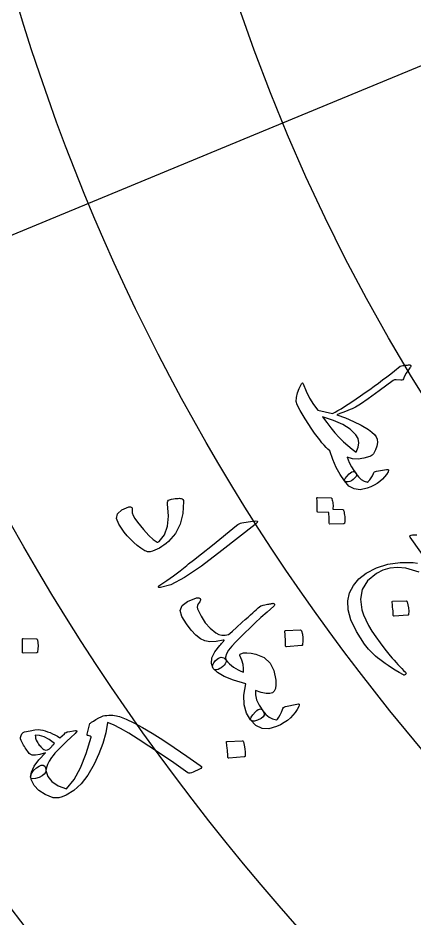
# Model space of a CAD drawing. Header units: millimetres. Extents: x -65 to 65, y -65 to 84.
# Drawn here: x -42.29 to -33.87, y -32.09 to -12.97 of the extents above; entities that cross this region are included whole.
import ezdxf

# ---------------------------------------------------------------- set-up
doc = ezdxf.new("R2010")
doc.units = ezdxf.units.MM
for name, color, linetype in [('ENGRAVE', 7, 'Continuous'), ('ENGRAVE_FINE', 8, 'Continuous'), ('GUIDE', 3, 'Continuous'), ('TEXT', 5, 'Continuous')]:
    doc.layers.add(name, color=color, linetype=linetype)

msp = doc.modelspace()

# ---------------------------------------------------------------- linework, layer by layer
at = {"layer": 'ENGRAVE'}
for radius in [57.525, 48.6086, 39.6922]:
    msp.add_circle((0, 0), radius, dxfattribs=at)
at = {"layer": 'ENGRAVE_FINE'}
for points in [[(-36.6709, -15.1896), (-28.4332, -11.7774)], [(-44.9085, -18.6017), (-36.6709, -15.1896)]]:
    msp.add_lwpolyline(points, dxfattribs=at)
for radius in [53.0668, 44.1504, 35.2341]:
    msp.add_circle((0, 0), radius, dxfattribs=at)
at = {"layer": 'GUIDE'}
msp.add_circle((0, 0), 59.475, dxfattribs=at)
at = {"layer": 'TEXT'}
for points in [[(-35.6809, -22.1507), (-35.7176, -22.1206), (-35.7571, -22.0827), (-35.7995, -22.037), (-35.8448, -21.9833), (-35.8932, -21.922), (-35.945, -21.8532), (-36.0003, -21.7768), (-36.0589, -21.6929), (-36.2039, -21.472), (-36.307, -21.3004), (-36.369, -21.1785), (-36.3902, -21.1067), (-36.3842, -21.0186), (-36.3633, -20.9263), (-36.3274, -20.8299), (-36.2766, -20.7294), (-36.2666, -20.7165), (-36.2577, -20.7121), (-36.25, -20.7163), (-36.2433, -20.7291), (-36.1796, -20.8878), (-36.106, -21.0347), (-36.0226, -21.17), (-35.9297, -21.2934), (-35.6195, -21.3608), (-35.5657, -21.3331), (-35.5059, -21.2997), (-35.4401, -21.2606), (-35.3684, -21.2158), (-35.2909, -21.1657), (-35.2079, -21.1107), (-35.1194, -21.0508), (-35.0254, -20.986), (-34.9282, -20.9181), (-34.8329, -20.8505), (-34.7396, -20.7832), (-34.6482, -20.7161), (-34.5589, -20.6495), (-34.4718, -20.5834), (-34.387, -20.5179), (-34.3045, -20.4528), (-34.1855, -20.3567), (-34.1577, -20.3511), (-34.1309, -20.3462), (-34.105, -20.3421), (-34.08, -20.3387), (-34.0561, -20.336), (-34.0333, -20.3337), (-34.0116, -20.3319), (-33.9911, -20.3305), (-33.9824, -20.3313), (-33.9748, -20.3341), (-33.9684, -20.339), (-33.9631, -20.3459), (-33.9599, -20.3559), (-33.9615, -20.3674), (-33.9678, -20.3804), (-33.9788, -20.3948), (-34.025, -20.4525), (-34.0619, -20.5068), (-34.0894, -20.5579), (-34.1076, -20.6057), (-34.1168, -20.6282), (-34.1305, -20.644), (-34.1488, -20.653), (-34.1717, -20.6553), (-34.2711, -20.6464), (-34.2874, -20.6455), (-34.3029, -20.6483), (-34.3176, -20.6546), (-34.3316, -20.6646), (-34.6309, -20.8826), (-34.8637, -21.0486), (-35.0302, -21.1624), (-35.1305, -21.2237), (-35.1652, -21.2417), (-35.2043, -21.2603), (-35.2478, -21.2795), (-35.2957, -21.2991), (-35.3477, -21.3197), (-35.4038, -21.3414), (-35.4638, -21.3643), (-35.5278, -21.3884), (-35.3452, -21.4545), (-35.1729, -21.529), (-35.0108, -21.6122), (-34.8586, -21.704), (-34.7851, -21.7568), (-34.73, -21.8078), (-34.6935, -21.8573), (-34.6754, -21.9052), (-34.6698, -21.9773), (-34.6808, -22.053), (-34.7086, -22.1325), (-34.7529, -22.2156), (-34.7656, -22.2313), (-34.7824, -22.2458), (-34.8032, -22.2592), (-34.8282, -22.2713), (-34.9557, -22.3132), (-35.0791, -22.3302), (-35.1983, -22.3221), (-35.3132, -22.2889), (-35.2648, -22.3999), (-35.2168, -22.4948), (-35.1692, -22.5736), (-35.1221, -22.6365), (-35.1117, -22.6547), (-35.1109, -22.6746), (-35.1194, -22.6963), (-35.1373, -22.7197), (-35.1794, -22.7596), (-35.2188, -22.788), (-35.2556, -22.8049), (-35.2896, -22.8105), (-35.3189, -22.8092), (-35.3414, -22.806), (-35.357, -22.8008), (-35.3658, -22.7935), (-35.4587, -22.6576), (-35.5424, -22.505), (-35.6165, -22.336), (-35.6809, -22.1507)], [(-35.1291, -21.8119), (-35.2468, -21.697), (-35.4028, -21.5961), (-35.5974, -21.5088), (-35.8307, -21.4345), (-35.7444, -21.5551), (-35.657, -21.6681), (-35.5684, -21.7734), (-35.4789, -21.871), (-35.3888, -21.9609), (-35.2983, -22.043), (-35.2076, -22.1173), (-35.1166, -22.1839), (-35.0735, -22.0786), (-35.0612, -21.9816), (-35.0797, -21.8928), (-35.1291, -21.8119)], [(-34.6913, -22.5845), (-34.4749, -22.5506), (-34.4494, -22.5496), (-34.4351, -22.557), (-34.4322, -22.5728), (-34.4407, -22.597), (-34.4758, -22.6545), (-34.5165, -22.7081), (-34.563, -22.7579), (-34.6151, -22.8038), (-34.6733, -22.8458), (-34.7382, -22.884), (-34.8098, -22.9183), (-34.888, -22.9487), (-35.033, -22.9795), (-35.1614, -22.9635), (-35.273, -22.9006), (-35.3675, -22.7908), (-35.3678, -22.7713), (-35.3511, -22.7404), (-35.3173, -22.698), (-35.2664, -22.6443), (-35.2368, -22.6192), (-35.2096, -22.603), (-35.185, -22.5956), (-35.1628, -22.597), (-35.1513, -22.6022), (-35.141, -22.61), (-35.1318, -22.6205), (-35.1238, -22.6337), (-35.0727, -22.7077), (-35.015, -22.7633), (-34.9508, -22.8006), (-34.8803, -22.8195), (-34.8757, -22.8195), (-34.8711, -22.8174), (-34.8663, -22.8133), (-34.8614, -22.8072), (-34.8303, -22.7716), (-34.8018, -22.7306), (-34.7759, -22.6841), (-34.7526, -22.6321), (-34.7429, -22.6138), (-34.7294, -22.5997), (-34.7122, -22.59), (-34.6913, -22.5845)], [(-39.0766, -23.1924), (-39.0323, -23.1826), (-38.9917, -23.1748), (-38.955, -23.169), (-38.9221, -23.1651), (-38.8929, -23.163), (-38.8674, -23.1622), (-38.8456, -23.1628), (-38.8274, -23.1648), (-38.8065, -23.1723), (-38.7915, -23.1859), (-38.7824, -23.2057), (-38.7791, -23.2315), (-38.7932, -23.4868), (-38.851, -23.7131), (-38.9531, -23.9103), (-39.1, -24.0783), (-39.147, -24.1182), (-39.1945, -24.1547), (-39.2425, -24.1877), (-39.291, -24.2174), (-39.3398, -24.2431), (-39.3885, -24.2646), (-39.4373, -24.2818), (-39.486, -24.2946), (-39.5149, -24.297), (-39.5435, -24.2945), (-39.572, -24.287), (-39.6004, -24.2746), (-39.6822, -24.222), (-39.7604, -24.1638), (-39.8348, -24.1), (-39.9056, -24.0306), (-39.9727, -23.9562), (-40.0364, -23.8775), (-40.0965, -23.7945), (-40.1532, -23.7073), (-40.1981, -23.5908), (-40.1772, -23.4912), (-40.0905, -23.4087), (-39.9384, -23.3431), (-39.9195, -23.34), (-39.9027, -23.3413), (-39.8881, -23.347), (-39.8756, -23.3571), (-39.8704, -23.3691), (-39.8677, -23.3831), (-39.8675, -23.3991), (-39.8698, -23.4171), (-39.8678, -23.4675), (-39.8486, -23.5264), (-39.8122, -23.5937), (-39.7586, -23.6693), (-39.6308, -23.8265), (-39.5184, -23.9496), (-39.4218, -24.0388), (-39.3411, -24.0943), (-39.3341, -24.0953), (-39.3249, -24.0929), (-39.3136, -24.0871), (-39.3002, -24.0778), (-39.1862, -23.936), (-39.1187, -23.7559), (-39.0971, -23.5377), (-39.1208, -23.2813), (-39.1224, -23.247), (-39.1156, -23.2208), (-39.1003, -23.2026), (-39.0766, -23.1924)], [(-35.4051, -23.3992), (-35.3995, -23.4005), (-35.3943, -23.4039), (-35.3895, -23.4097), (-35.3852, -23.4177), (-35.3772, -23.4513), (-35.3707, -23.4847), (-35.3658, -23.518), (-35.3624, -23.551), (-35.3606, -23.5842), (-35.3605, -23.6177), (-35.362, -23.6516), (-35.3652, -23.686), (-35.3679, -23.6939), (-35.3725, -23.6998), (-35.379, -23.7034), (-35.3875, -23.7048), (-35.6795, -23.7082), (-35.6846, -23.7064), (-35.6882, -23.701), (-35.6902, -23.6921), (-35.6907, -23.6797), (-35.6898, -23.6704), (-35.6895, -23.656), (-35.69, -23.6366), (-35.6911, -23.6121), (-35.6928, -23.5824), (-35.695, -23.547), (-35.6977, -23.5061), (-35.701, -23.4596), (-35.9292, -23.458), (-35.9373, -23.4563), (-35.9426, -23.4508), (-35.945, -23.4415), (-35.9447, -23.4283), (-35.9444, -23.417), (-35.9444, -23.3993), (-35.9446, -23.3754), (-35.9451, -23.3451), (-35.9459, -23.3082), (-35.9475, -23.2644), (-35.9496, -23.2136), (-35.9524, -23.1558), (-35.9511, -23.1488), (-35.9483, -23.1443), (-35.9439, -23.1422), (-35.9379, -23.1426), (-35.6524, -23.1511), (-35.6468, -23.1524), (-35.6416, -23.1559), (-35.6369, -23.1617), (-35.6326, -23.1697), (-35.6249, -23.1977), (-35.6187, -23.2257), (-35.6142, -23.2538), (-35.6113, -23.282), (-35.6098, -23.3102), (-35.6096, -23.3382), (-35.6107, -23.3661), (-35.6131, -23.3939)], [(-37.3196, -23.6451), (-37.2451, -23.6373), (-37.2109, -23.6473), (-37.2169, -23.675), (-37.263, -23.7206), (-37.9681, -24.2664), (-38.4007, -24.6013), (-38.7613, -24.8456), (-39.0504, -24.998), (-39.2684, -25.0582), (-39.2899, -25.0574), (-39.3037, -25.0535), (-39.3099, -25.0462), (-39.3085, -25.0358), (-39.303, -25.0247), (-39.2938, -25.0134), (-39.2809, -25.0019), (-39.2644, -24.9903), (-39.132, -24.906), (-38.9955, -24.8105), (-38.8548, -24.7038), (-38.7099, -24.5859), (-38.6715, -24.5559), (-38.5686, -24.4738), (-38.401, -24.3396), (-38.1687, -24.1535), (-37.6556, -23.7374), (-37.6271, -23.7174), (-37.5989, -23.7017), (-37.5712, -23.6904), (-37.5439, -23.6836)], [(-37.8813, -26.5894), (-37.8765, -26.6183), (-37.8807, -26.647), (-37.894, -26.6753), (-37.9164, -26.7034), (-37.9474, -26.7333), (-37.9798, -26.7581), (-38.0136, -26.7777), (-38.0488, -26.7922), (-38.082, -26.8001), (-38.1097, -26.8002), (-38.1318, -26.7924), (-38.1483, -26.7767), (-38.1867, -26.6693), (-38.1766, -26.5512), (-38.1178, -26.4226), (-38.0105, -26.2835), (-37.9906, -26.2615), (-37.9734, -26.2424), (-37.9588, -26.2262), (-37.9469, -26.213), (-37.9376, -26.2027), (-37.931, -26.1954), (-37.927, -26.191), (-37.9257, -26.1895), (-37.92, -26.179), (-37.9207, -26.1728), (-37.9277, -26.171), (-37.941, -26.1736), (-38.0907, -26.2015), (-38.22, -26.2061), (-38.3288, -26.1875), (-38.4171, -26.1457), (-38.5173, -26.0658), (-38.6171, -25.9599), (-38.7163, -25.828), (-38.8146, -25.6702), (-38.8514, -25.5458), (-38.8118, -25.4389), (-38.6961, -25.3497), (-38.5046, -25.2778), (-38.479, -25.2732), (-38.4573, -25.2739), (-38.4398, -25.28), (-38.4263, -25.2915), (-38.4184, -25.3064), (-38.4176, -25.3227), (-38.424, -25.3406), (-38.4376, -25.3599), (-38.4666, -25.401), (-38.4839, -25.4394), (-38.4894, -25.475), (-38.4832, -25.5077), (-38.4096, -25.6658), (-38.3206, -25.8034), (-38.2165, -25.9202), (-38.0974, -26.0162), (-38.0343, -26.0499), (-37.9679, -26.0675), (-37.8982, -26.0689), (-37.8253, -26.0542), (-37.7997, -26.0343), (-37.7427, -25.9841), (-37.6543, -25.9035), (-37.5345, -25.7928), (-37.47, -25.734), (-37.4116, -25.6812), (-37.3594, -25.6342), (-37.3133, -25.5931), (-37.2738, -25.5579), (-37.2415, -25.5288), (-37.2163, -25.5056), (-37.1983, -25.4884), (-37.1692, -25.4644), (-37.1415, -25.4462), (-37.1153, -25.4339), (-37.0907, -25.4275), (-37.0583, -25.422), (-37.0282, -25.4169), (-37.0002, -25.4122), (-36.9744, -25.4079), (-36.951, -25.4039), (-36.9299, -25.3999), (-36.9113, -25.3959), (-36.8952, -25.392), (-36.8814, -25.3901), (-36.87, -25.3919), (-36.8609, -25.3974), (-36.8542, -25.4067), (-36.8512, -25.4199), (-36.8522, -25.4321), (-36.8571, -25.4433), (-36.866, -25.4535), (-37.0063, -25.5766), (-37.1381, -25.6949), (-37.2613, -25.8083), (-37.3761, -25.9169), (-37.4825, -26.0204), (-37.5807, -26.1186), (-37.6707, -26.2116), (-37.7525, -26.2993), (-37.8247, -26.387), (-37.8702, -26.4647), (-37.8891, -26.5321), (-37.8813, -26.5894)], [(-34.0601, -25.3387), (-34.0544, -25.3396), (-34.049, -25.3428), (-34.0439, -25.3482), (-34.0392, -25.356), (-34.0212, -25.4225), (-34.0098, -25.4895), (-34.005, -25.5569), (-34.0069, -25.6247), (-34.0089, -25.6327), (-34.0127, -25.6384), (-34.0182, -25.6418), (-34.0255, -25.6429), (-34.3149, -25.6651), (-34.3231, -25.664), (-34.3287, -25.6588), (-34.3318, -25.6497), (-34.3323, -25.6366), (-34.3327, -25.6252), (-34.3338, -25.6076), (-34.3355, -25.5837), (-34.3379, -25.5536), (-34.3411, -25.5169), (-34.3454, -25.4733), (-34.3507, -25.4228), (-34.3571, -25.3653), (-34.3572, -25.3571), (-34.3552, -25.3516), (-34.3514, -25.3487), (-34.3455, -25.3485)], [(-36.2998, -25.9567), (-36.2936, -25.9577), (-36.2878, -25.9611), (-36.2824, -25.967), (-36.2775, -25.9754), (-36.2608, -26.0477), (-36.2515, -26.1204), (-36.2494, -26.1937), (-36.2547, -26.2675), (-36.2573, -26.2763), (-36.2618, -26.2825), (-36.268, -26.2862), (-36.2761, -26.2874), (-36.597, -26.3135), (-36.6059, -26.3123), (-36.6119, -26.3067), (-36.6148, -26.2968), (-36.6148, -26.2825), (-36.6147, -26.2702), (-36.6151, -26.251), (-36.6158, -26.225), (-36.617, -26.1923), (-36.6188, -26.1524), (-36.6215, -26.105), (-36.625, -26.05), (-36.6293, -25.9876), (-36.629, -25.9787), (-36.6266, -25.9727), (-36.6222, -25.9695), (-36.6157, -25.9693)], [(-41.8986, -26.145), (-41.8931, -26.1462), (-41.8882, -26.1496), (-41.8837, -26.1552), (-41.8798, -26.163), (-41.8688, -26.2285), (-41.8643, -26.294), (-41.8664, -26.3595), (-41.875, -26.425), (-41.8779, -26.4327), (-41.8821, -26.4379), (-41.8879, -26.4409), (-41.8952, -26.4415), (-42.1818, -26.4455), (-42.1897, -26.4439), (-42.1947, -26.4386), (-42.1968, -26.4296), (-42.196, -26.4168), (-42.1953, -26.4058), (-42.1946, -26.3887), (-42.1939, -26.3656), (-42.1932, -26.3363), (-42.1927, -26.3006), (-42.1925, -26.2582), (-42.1927, -26.209), (-42.1933, -26.1531), (-42.1926, -26.1451), (-42.1901, -26.1399), (-42.186, -26.1374), (-42.1802, -26.1375)], [(-37.0978, -27.672), (-37.0722, -27.7195), (-37.0697, -27.7627), (-37.0901, -27.8014), (-37.1337, -27.8358), (-37.2131, -27.873), (-37.2772, -27.8906), (-37.3259, -27.8886), (-37.3593, -27.867), (-37.4481, -27.722), (-37.4947, -27.5456), (-37.4986, -27.338), (-37.4596, -27.1), (-37.7183, -27.0225), (-37.9194, -26.9423), (-38.0627, -26.8601), (-38.1483, -26.7767), (-38.1635, -26.74), (-38.1607, -26.699), (-38.1398, -26.6539), (-38.1008, -26.6045), (-38.0384, -26.5546), (-37.981, -26.5354), (-37.9287, -26.547), (-37.8813, -26.5894), (-37.8445, -26.6322), (-37.8051, -26.6724), (-37.7631, -26.7099), (-37.7185, -26.7447), (-37.6711, -26.7766), (-37.6208, -26.8056), (-37.5675, -26.8315), (-37.5113, -26.8544), (-37.5063, -26.7734), (-37.5169, -26.6875), (-37.543, -26.5967), (-37.5847, -26.5008), (-37.5869, -26.491), (-37.5839, -26.4814), (-37.5758, -26.4721), (-37.5626, -26.463), (-37.5073, -26.4451), (-37.4357, -26.4401), (-37.348, -26.4477), (-37.2439, -26.4679), (-37.0729, -26.5419), (-36.9459, -26.6584), (-36.8624, -26.818), (-36.822, -27.0212), (-36.8196, -27.1185), (-36.8308, -27.1957), (-36.8556, -27.2528), (-36.8942, -27.2897), (-36.9519, -27.3077), (-37.0313, -27.3054), (-37.1324, -27.2828), (-37.255, -27.2396), (-37.2557, -27.3352), (-37.2298, -27.4393), (-37.1772, -27.5516), (-37.0978, -27.672)], [(-36.6162, -27.5835), (-36.376, -27.5287), (-36.3473, -27.5256), (-36.3308, -27.5328), (-36.3263, -27.5503), (-36.334, -27.5781), (-36.3689, -27.6454), (-36.4105, -27.7087), (-36.4588, -27.7682), (-36.5137, -27.8237), (-36.5759, -27.8753), (-36.6458, -27.9232), (-36.7234, -27.9672), (-36.8089, -28.0073), (-36.9692, -28.0531), (-37.1146, -28.0451), (-37.2447, -27.983), (-37.3593, -27.867), (-37.3611, -27.8452), (-37.3447, -27.8092), (-37.3101, -27.7591), (-37.2571, -27.6948), (-37.2258, -27.6644), (-37.1965, -27.6441), (-37.1694, -27.6339), (-37.1444, -27.6338), (-37.1311, -27.6387), (-37.1189, -27.6467), (-37.1078, -27.6578), (-37.0978, -27.672), (-37.0348, -27.7511), (-36.9657, -27.8091), (-36.8908, -27.846), (-36.8101, -27.8618), (-36.8051, -27.8614), (-36.8, -27.8587), (-36.7949, -27.8537), (-36.7899, -27.8465), (-36.7577, -27.8042), (-36.7289, -27.7559), (-36.7034, -27.7017), (-36.6813, -27.6416), (-36.6718, -27.6203), (-36.6578, -27.6035), (-36.6392, -27.5912), (-36.6162, -27.5835)], [(-38.4254, -28.8333), (-38.4021, -28.8546), (-38.3969, -28.8752), (-38.4099, -28.8951), (-38.4411, -28.9143), (-38.5748, -28.9723), (-38.61, -28.9858), (-38.6402, -28.9925), (-38.6653, -28.9926), (-38.6854, -28.9859), (-38.9888, -28.7772), (-39.2658, -28.5885), (-39.5167, -28.4205), (-39.7419, -28.2737), (-39.9416, -28.1494), (-40.1161, -28.0484), (-40.2657, -27.9713), (-40.3904, -27.9185), (-40.4309, -28.1427), (-40.4917, -28.365), (-40.5729, -28.5856), (-40.6747, -28.8045), (-40.8099, -29.0356), (-40.9542, -29.2231), (-41.108, -29.3666), (-41.2718, -29.4656), (-41.3544, -29.4976), (-41.4273, -29.5167), (-41.4906, -29.5229), (-41.5444, -29.5161), (-41.7166, -29.4513), (-41.8517, -29.3656), (-41.9495, -29.2595), (-42.0099, -29.1333), (-42.0188, -29.0674), (-42.0035, -29.0038), (-41.9641, -28.9424), (-41.9007, -28.8834), (-41.844, -28.845), (-41.7956, -28.8257), (-41.7557, -28.8255), (-41.7241, -28.8443), (-41.7152, -28.8586), (-41.7077, -28.8793), (-41.7017, -28.9064), (-41.697, -28.94), (-41.6606, -29.0664), (-41.5752, -29.1736), (-41.4411, -29.2613), (-41.2585, -29.3289), (-41.1009, -29.1304), (-40.9629, -28.8809), (-40.8436, -28.5809), (-40.7421, -28.231), (-40.7421, -28.223), (-40.7452, -28.2167), (-40.7515, -28.2122), (-40.761, -28.2094), (-40.8047, -28.1972), (-40.8141, -28.1938), (-40.8201, -28.1876), (-40.8227, -28.1785), (-40.8219, -28.1666), (-40.7646, -27.9429), (-40.7557, -27.9325), (-40.7314, -27.9144), (-40.6919, -27.8887), (-40.6371, -27.8555), (-40.5776, -27.8219), (-40.5268, -27.797), (-40.4846, -27.7809), (-40.451, -27.7736), (-40.4051, -27.769), (-40.3611, -27.7665), (-40.3192, -27.766), (-40.2792, -27.7675), (-40.2411, -27.771), (-40.2047, -27.7764), (-40.1699, -27.7835), (-40.1367, -27.7925), (-39.9939, -27.8483), (-39.8312, -27.926), (-39.6482, -28.0255), (-39.4451, -28.1462), (-39.2214, -28.2879), (-38.9771, -28.4499), (-38.7119, -28.6319), (-38.4254, -28.8333)], [(-41.697, -28.94), (-41.7068, -28.9821), (-41.7344, -29.0203), (-41.7799, -29.0547), (-41.8433, -29.0851), (-41.9208, -29.1102), (-41.9764, -29.118), (-42.0101, -29.1086), (-42.0219, -29.082), (-42.0046, -28.9721), (-41.9469, -28.849), (-41.8487, -28.7128), (-41.71, -28.5635), (-41.8264, -28.6003), (-41.9192, -28.6173), (-41.9883, -28.6145), (-42.0337, -28.5922), (-42.0505, -28.575), (-42.0673, -28.5556), (-42.0842, -28.534), (-42.101, -28.5102), (-42.1181, -28.4846), (-42.1356, -28.4576), (-42.1536, -28.4292), (-42.172, -28.3993), (-42.2016, -28.3448), (-42.2223, -28.3), (-42.234, -28.2648), (-42.2367, -28.2393), (-42.2248, -28.1937), (-42.2064, -28.1585), (-42.1816, -28.1337), (-42.1504, -28.1192), (-42.0309, -28.0943), (-41.9354, -28.0785), (-41.8638, -28.0718), (-41.8161, -28.0742), (-41.7647, -28.0856), (-41.7135, -28.0997), (-41.6624, -28.1165), (-41.6114, -28.1359), (-41.56, -28.1583), (-41.508, -28.1837), (-41.4553, -28.2122), (-41.4018, -28.2437), (-41.3071, -28.1597), (-41.2874, -28.1425), (-41.2683, -28.1294), (-41.2497, -28.1206), (-41.2316, -28.116), (-41.0742, -28.0895), (-41.0515, -28.0909), (-41.0449, -28.1023), (-41.0544, -28.1237), (-41.08, -28.1552), (-41.1714, -28.2406), (-41.2548, -28.3196), (-41.3301, -28.3922), (-41.3974, -28.4584), (-41.4562, -28.5183), (-41.5062, -28.5723), (-41.5474, -28.6202), (-41.5798, -28.6621), (-41.629, -28.7378), (-41.665, -28.8094), (-41.6877, -28.8768), (-41.697, -28.94)], [(-41.5176, -28.3655), (-41.6293, -28.2838), (-41.7341, -28.2277), (-41.8319, -28.1972), (-41.9229, -28.1926), (-41.9226, -28.2218), (-41.9158, -28.255), (-41.9024, -28.292), (-41.8826, -28.333), (-41.8689, -28.3551), (-41.8543, -28.3768), (-41.8388, -28.3981), (-41.8223, -28.419), (-41.8045, -28.4393), (-41.785, -28.4587), (-41.764, -28.4772), (-41.7414, -28.4949), (-41.7066, -28.5093), (-41.6675, -28.5031), (-41.6239, -28.4762), (-41.5759, -28.4287), (-41.5554, -28.4045), (-41.5388, -28.3859), (-41.5263, -28.3729), (-41.5176, -28.3655)], [(-37.5355, -28.3085), (-37.5291, -28.3095), (-37.523, -28.313), (-37.5173, -28.3192), (-37.5119, -28.3278), (-37.4911, -28.4026), (-37.4778, -28.4778), (-37.4719, -28.5536), (-37.4735, -28.6299), (-37.4758, -28.639), (-37.48, -28.6454), (-37.4861, -28.6492), (-37.4943, -28.6505), (-37.8198, -28.6777), (-37.829, -28.6764), (-37.8353, -28.6707), (-37.8388, -28.6604), (-37.8395, -28.6456), (-37.8401, -28.6329), (-37.8414, -28.6131), (-37.8435, -28.5862), (-37.8464, -28.5523), (-37.8503, -28.5111), (-37.8554, -28.462), (-37.8618, -28.4052), (-37.8694, -28.3407), (-37.8696, -28.3314), (-37.8674, -28.3252), (-37.8631, -28.3219), (-37.8565, -28.3217)]]:
    msp.add_lwpolyline(points, close=True, dxfattribs=at)
for points in [[(-33.5224, -24.6246), (-33.974, -23.9865), (-33.9783, -23.9665), (-33.971, -23.9517), (-33.9521, -23.9421), (-33.9217, -23.9377), (-33.874, -23.9361), (-33.8311, -23.9348)], [(-33.7849, -24.7266), (-34.0674, -24.6481), (-34.2419, -24.6302), (-34.4041, -24.6421), (-34.554, -24.6841), (-34.6916, -24.7565), (-34.8766, -24.9135), (-34.9895, -25.0944), (-35.0298, -25.2993), (-34.9968, -25.5281), (-34.9604, -25.6332), (-34.913, -25.7433), (-34.8543, -25.8584), (-34.7845, -25.9785), (-34.7038, -26.1034), (-34.6122, -26.2329), (-34.5099, -26.367), (-34.3968, -26.5056), (-34.3553, -26.5538), (-34.314, -26.6008), (-34.273, -26.6468), (-34.2322, -26.6916), (-34.192, -26.7349), (-34.1526, -26.7764), (-34.114, -26.8161), (-34.0762, -26.8541), (-34.0655, -26.8663), (-34.0615, -26.8779), (-34.0642, -26.8888), (-34.0735, -26.8991), (-34.0867, -26.908), (-34.0987, -26.9126), (-34.1095, -26.913), (-34.1189, -26.9092), (-34.2081, -26.858), (-34.2913, -26.8083), (-34.3684, -26.7602), (-34.4395, -26.7137), (-34.5046, -26.6691), (-34.5637, -26.6267), (-34.6169, -26.5866), (-34.6641, -26.5489), (-34.7062, -26.5115), (-34.7463, -26.4745), (-34.7845, -26.4379), (-34.8208, -26.4017), (-34.8551, -26.3655), (-34.887, -26.3289), (-34.9167, -26.2918), (-34.9441, -26.2544), (-35.1146, -25.9868), (-35.2299, -25.7443), (-35.2907, -25.5279), (-35.2974, -25.338), (-35.2575, -25.1673), (-35.1787, -25.0124), (-35.0613, -24.8734), (-34.9057, -24.75), (-34.6862, -24.6342), (-34.4469, -24.5586), (-34.1879, -24.5228), (-33.9094, -24.5257), (-33.8167, -24.538)]]:
    msp.add_lwpolyline(points, dxfattribs=at)

doc.saveas('drawing.dxf')
